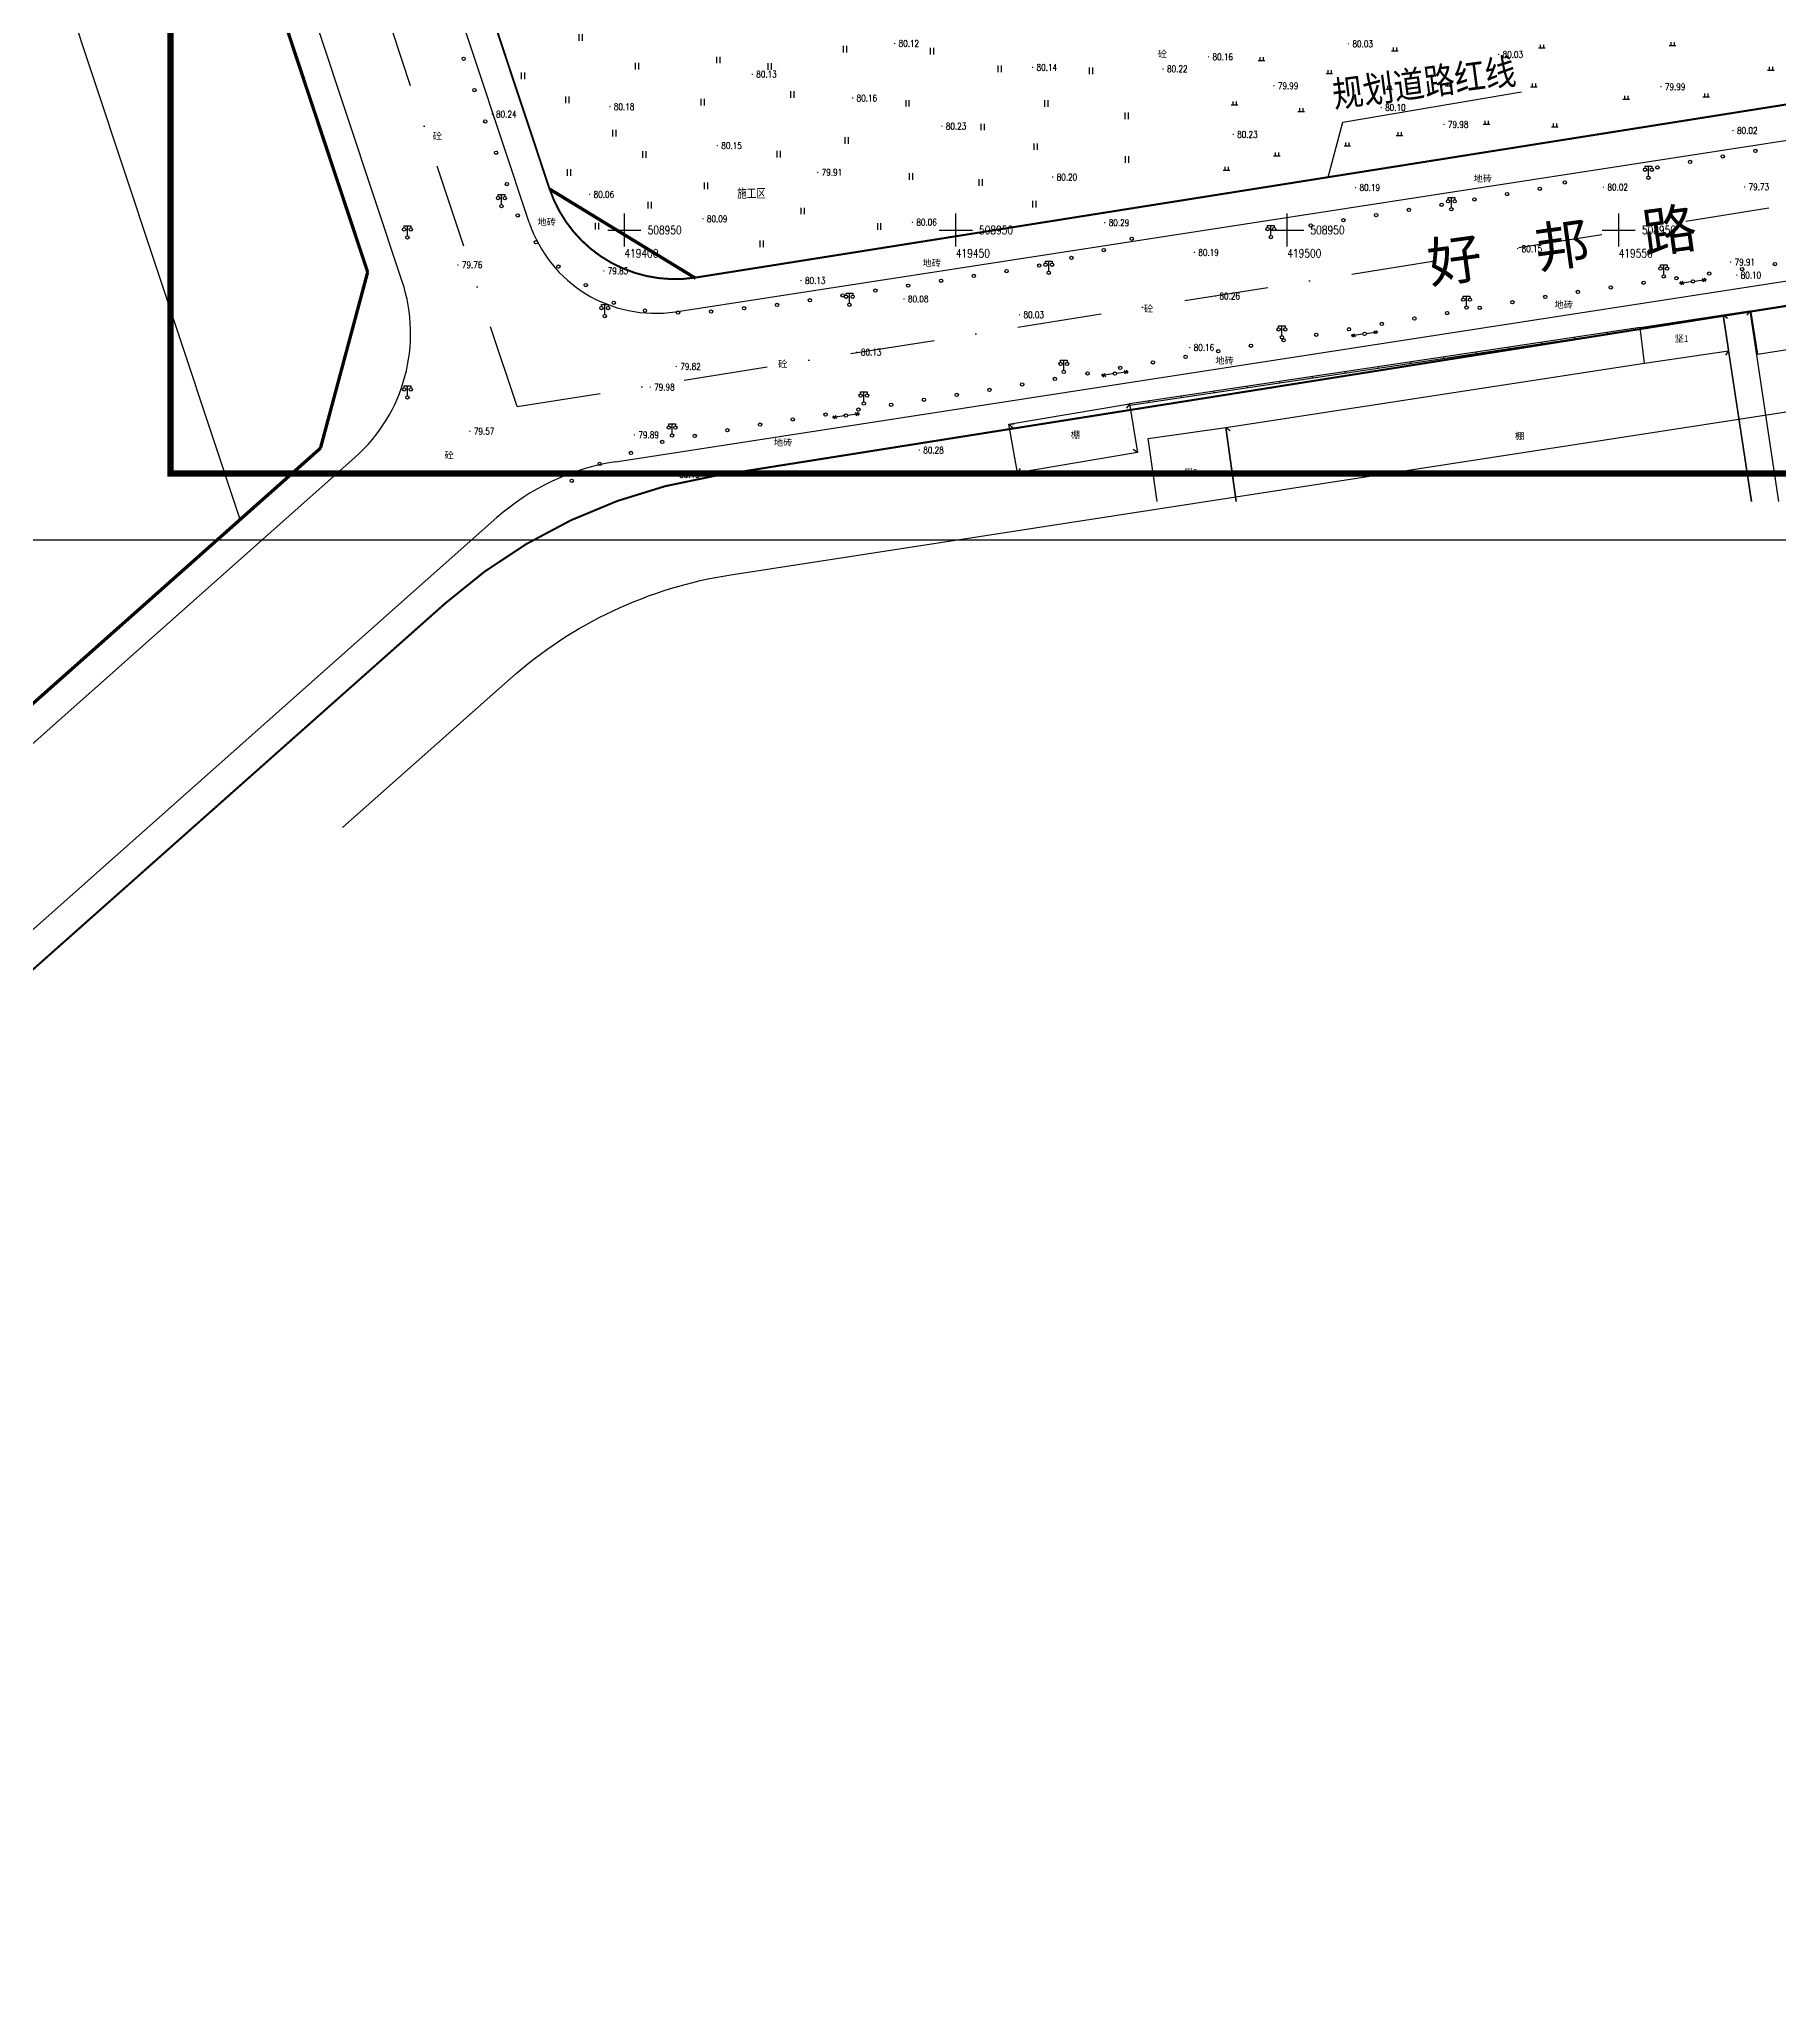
# Model space of a CAD drawing. Header units: millimetres. Extents: x 415847 to 420533, y 507593 to 509769.
# Drawn here: x 419311.7 to 419574.3, y 508682.9 to 508978.8 of the extents above; entities that cross this region are included whole.
import ezdxf
from ezdxf.enums import TextEntityAlignment as Align

# ---------------------------------------------------------------- set-up
doc = ezdxf.new("R2010")
doc.units = ezdxf.units.MM
doc.linetypes.add('DASHDOT', pattern=[25.4, 12.7, -6.35, 0, -6.35])
for name, color, linetype in [('DLDW', 11, 'Continuous'), ('GCD', 1, 'Continuous'), ('GXYZ', 2, 'Continuous'), ('JMD', 6, 'Continuous'), ('PP-COM', 7, 'Continuous'), ('PUB_TITLE', 4, 'Continuous'), ('RD-中线', 1, 'DASHDOT'), ('RD-侧石线', 5, 'Continuous'), ('RD-红线', 7, 'Continuous'), ('TK', 7, 'Continuous'), ('ZBTZ', 3, 'Continuous'), ('ZJ', 7, 'Continuous'), ('地块界限', 132, 'Continuous')]:
    doc.layers.add(name, color=color, linetype=linetype)
doc.styles.add('ht11k', font='simhei.ttf', dxfattribs={"height": 1})
doc.styles.add('ht13k', font='simhei.ttf', dxfattribs={"width": 0.85, "height": 2.4})
doc.styles.add('HZ', font='rs.shx', dxfattribs={"width": 0.8, "bigfont": 'hztxt.shx'})
doc.linetypes.add('1161', pattern='A,0,[149,AAA.SHX,S=0.15,R=0,X=0,Y=0],-1.6', length=1.6)

# ---------------------------------------------------------------- blocks, each defined once
blk = doc.blocks.new('NEW_BLOCK_50')
at = {"color": 0}
for points in [[(-1, 2.9), (-1, 3.5), (1, 3.5), (1, 2.9)], [(0, 0.5), (0, 3.5)]]:
    blk.add_lwpolyline(points, dxfattribs=at)
for centre in [(-1, 2.4), (0, 0), (1, 2.4)]:
    blk.add_circle(centre, 0.5, dxfattribs=at)
blk = doc.blocks.new('gc013a')
at = {"linetype": 'Continuous'}
blk.add_line((0.5, 0), (4, 0), dxfattribs=at)
at = {"linetype": 'Continuous', "flags": 128}
for points in [[(2.88, 0.5), (3.38, 0), (2.88, -0.5)], [(3.5, 0.5), (4, 0), (3.5, -0.5)]]:
    blk.add_lwpolyline(points, dxfattribs=at)
blk = doc.blocks.new('gc170')
at = {"linetype": 'Continuous'}
blk.add_circle((0, 0), 0.5, dxfattribs=at)
blk = doc.blocks.new('gc121')
for p, q in [((-0.5, -1), (-0.5, 1)), ((0.5, -1), (0.5, 1))]:
    blk.add_line(p, q)
blk = doc.blocks.new('gc119')
for p, q in [((-1, 0), (1, 0)), ((-0.5, 1), (-0.5, 0)), ((0.5, 1), (0.5, 0))]:
    blk.add_line(p, q)
blk = doc.blocks.new('acfgw')
at = {"color": 4}
for p, q in [((-5, 0), (5, 0)), ((0, -5), (0, 5))]:
    blk.add_line(p, q, dxfattribs=at)
blk = doc.blocks.new('GC200')
at = {"linetype": 'Continuous', "const_width": 0.2, "flags": 128}
blk.add_lwpolyline([(-0.1, 0, 1), (0.1, 0, 1)], format="xyb", close=True, dxfattribs=at)

msp = doc.modelspace()

# ---------------------------------------------------------------- linework, layer by layer
at = {"color": 0}
msp.add_lwpolyline([(419506.179, 508957.976), (419508.372, 508966.282), (419535.326, 508970.872)], dxfattribs=at)
at = {"linetype": 'Continuous', "flags": 128}
msp.add_lwpolyline([(419458.02, 508920.698), (419476.211, 508923.764), (419477.398, 508916.453), (419459.304, 508913.395)], close=True, dxfattribs=at)
at = {"layer": 'JMD', "linetype": 'Continuous'}
for p, q in [((419565.774, 508937.204), (419566.418, 508936.729)), ((419569.807, 508937.813), (419569.331, 508937.169)), ((419533.439, 508932.315), (419533.476, 508932.068)), ((419538.384, 508933.056), (419538.421, 508932.809)), ((419543.329, 508933.798), (419543.366, 508933.551)), ((419548.273, 508934.539), (419548.31, 508934.292)), ((419513.66, 508929.352), (419513.697, 508929.105)), ((419518.605, 508930.09), (419518.642, 508929.843)), ((419523.55, 508930.832), (419523.587, 508930.585)), ((419528.494, 508931.573), (419528.532, 508931.326)), ((419566.568, 508931.773), (419566.092, 508931.13)), ((419493.879, 508926.4), (419493.916, 508926.153)), ((419498.824, 508927.138), (419498.861, 508926.891)), ((419503.769, 508927.876), (419503.806, 508927.629)), ((419508.715, 508928.614), (419508.752, 508928.367)), ((419476.211, 508923.764), (419475.745, 508923.114)), ((419479.043, 508924.187), (419479.08, 508923.939)), ((419483.988, 508924.925), (419484.025, 508924.677)), ((419488.934, 508925.662), (419488.971, 508925.415)), ((419458.02, 508920.698), (419458.818, 508920.765)), ((419458.02, 508920.698), (419458.633, 508920.183)), ((419490.757, 508920.241), (419491.398, 508919.763)), ((419477.398, 508916.453), (419476.748, 508916.919)), ((419459.304, 508913.395), (419459.765, 508914.048))]:
    msp.add_line(p, q, dxfattribs=at)
at = {"layer": 'JMD', "color": 252}
for points, elevation in [([(419570.939, 508931.256), (419584.791, 508933.437), (419583.791, 508939.79), (419569.939, 508937.609), (419570.939, 508931.256)], 86.485), ([(419553.893, 508929.92), (419553.218, 508935.281), (419565.774, 508937.204), (419566.555, 508931.861)], 82.156)]:
    msp.add_lwpolyline(points, dxfattribs=dict(at, elevation=elevation))
at = {"layer": 'JMD', "color": 7, "linetype": 'Continuous', "elevation": 82.156, "flags": 128}
msp.add_lwpolyline([(419553.218, 508935.281), (419518.056, 508930.008), (419476.211, 508923.764)], dxfattribs=at)
at = {"layer": 'JMD', "linetype": 'Continuous', "elevation": 82.156, "flags": 128}
msp.add_lwpolyline([(419553.255, 508935.034), (419518.093, 508929.761), (419476.248, 508923.517)], dxfattribs=at)
at = {"layer": 'JMD', "color": 252, "linetype": 'Continuous', "flags": 128}
for points, elevation in [([(419570.028, 508909.037), (419565.774, 508937.204), (419569.807, 508937.813), (419574.126, 508909.037)], 81.781), ([(419492.302, 508909.037), (419490.757, 508920.241), (419553.893, 508929.92), (419566.568, 508931.773), (419570.027, 508909.037)], 85.973), ([(419480.385, 508909.037), (419479.019, 508918.545), (419490.757, 508920.241), (419492.302, 508909.037)], 89.527)]:
    msp.add_lwpolyline(points, dxfattribs=dict(at, elevation=elevation))
msp.add_lwpolyline([(419458.02, 508920.698), (419476.211, 508923.764), (419477.398, 508916.453), (419459.304, 508913.395), (419458.02, 508920.698)], close=True, dxfattribs=at)
at = {"layer": 'PP-COM', "color": 7, "ltscale": 100, "const_width": 0.3, "flags": 128}
msp.add_lwpolyline([(419449.504, 509047.926), (419376.474, 509025.467, 0.4207814), (419369.923, 509012.756), (419388.681, 508956.289, 0.3671351), (419410.795, 508942.841), (419593.004, 508971.753, 0.4143335), (419601.313, 508983.201)], format="xyb", dxfattribs=at)
at = {"layer": 'PP-COM', "color": 7, "ltscale": 100, "const_width": 0.3}
msp.add_lwpolyline([(419135.768, 508683.052), (419373.005, 508893.717, -0.1431616), (419413.587, 508912.909), (419781.642, 508971.309, -0.4157538), (419804.545, 508954.587), (419826.116, 508813.868)], format="xyb", dxfattribs=at)
at = {"layer": 'PUB_TITLE', "color": 4}
msp.add_lwpolyline([(419306.529, 508903.276), (419900.529, 508903.276), (419900.529, 509323.276), (419306.529, 509323.276)], close=True, dxfattribs=at)
at = {"layer": 'PUB_TITLE', "color": 4, "const_width": 1}
msp.add_lwpolyline([(419331.529, 508913.276), (419890.529, 508913.276), (419890.529, 509313.276), (419331.529, 509313.276)], close=True, dxfattribs=at)
at = {"layer": 'RD-中线'}
msp.add_line((419383.81, 508923.372), (419809.103, 508990.854), dxfattribs=at)
msp.add_lwpolyline([(419383.811, 508923.371), (419311.749, 509140.468)], dxfattribs=at)
at = {"layer": 'RD-中线', "color": 4}
msp.add_lwpolyline([(419383.811, 508923.371), (419311.749, 509140.468)], dxfattribs=at)
msp.add_lwpolyline([(419383.811, 508923.371), (419311.749, 509140.468)], dxfattribs=at)
at = {"layer": 'RD-侧石线'}
for points in [[(419407.689, 508937.684), (419780.337, 508995.249, 0.413877), (419797.052, 509018.045), (419782.283, 509114.393, 0.1179444), (419757.175, 509176.013), (419704.509, 509249.516)], [(419398.658, 508915.04), (419783.473, 508974.485, -0.4145502), (419806.296, 508957.75), (419832.855, 508784.497)], [(419385.654, 508951.149, 0.3660392), (419407.689, 508937.684, 0.3660392)], [(419359.35, 508915.693, 0.2998156), (419366.477, 508942.262, 0.2998156)], [(419398.658, 508915.04, 0.1442064), (419380.761, 508906.622, 0.1442064)]]:
    msp.add_lwpolyline(points, format="xyb", dxfattribs=at)
for points in [[(419385.654, 508951.149), (419336.772, 509098.412)], [(419366.477, 508942.262), (419316.346, 509093.288)], [(419164.075, 508742.291), (419359.35, 508915.693)], [(419178.018, 508726.588), (419380.761, 508906.622)]]:
    msp.add_lwpolyline(points, dxfattribs=at)
at = {"layer": 'RD-红线', "ltscale": 0.001, "const_width": 0.5, "flags": 128}
for points in [[(419361.272, 508943.658), (419314.565, 509084.371)], [(419175.668, 508758.603), (419354.145, 508917.089)]]:
    msp.add_lwpolyline(points, dxfattribs=at)
for points in [[(419388.726, 508956.177), (419410.761, 508942.712, 0.3660392)], [(419354.145, 508917.089), (419361.272, 508943.658, 0.2998156)]]:
    msp.add_lwpolyline(points, format="xyb", dxfattribs=at)
at = {"layer": '地块界限'}
msp.add_lwpolyline([(419342.048, 508906.347), (419311.428, 508998.593)], dxfattribs=at)
at = {"layer": '地块界限', "flags": 128}
msp.add_lwpolyline([(419357.476, 508859.866), (419382.807, 508882.36, -0.1442064), (419416.043, 508897.995), (419798.288, 508957.042)], format="xyb", dxfattribs=at)

# ---------------------------------------------------------------- block references
at = {"layer": 'DLDW', "xscale": 0.5, "yscale": 0.5}
for p in [(419554.482, 508957.9, 77.923), (419381.445, 508953.622, 77.923), (419524.755, 508953.144, 77.923), (419367.277, 508948.898, 77.923), (419497.522, 508948.942, 77.923), (419464.027, 508943.566, 77.923), (419556.806, 508942.995, 77.923), (419397.039, 508937.032, 77.923), (419433.938, 508938.731, 77.923), (419527.053, 508938.299, 77.923), (419499.19, 508933.821, 77.923), (419466.292, 508928.614, 77.923), (419367.279, 508924.76, 77.923), (419436.121, 508923.826, 77.923), (419407.187, 508919.006, 77.923)]:
    msp.add_blockref('NEW_BLOCK_50', p, dxfattribs=at)
at = {"layer": 'GCD', "color": 252, "linetype": 'Continuous'}
ref = msp.add_blockref('GC200', (419440.766, 508978.147, 80.12), dxfattribs=dict(at, xscale=0.5, yscale=0.5, zscale=0.5))
ref.add_attrib('height', '80.12', dxfattribs={"linetype": 'Continuous', "height": 1, "style": 'HZ', "width": 0.8}).set_placement((419441.366, 508978.147, 80.12), align=Align.MIDDLE_LEFT)
ref = msp.add_blockref('GC200', (419488.123, 508976.122, 80.16), dxfattribs=dict(at, xscale=0.5, yscale=0.5, zscale=0.5))
ref.add_attrib('height', '80.16', dxfattribs={"linetype": 'Continuous', "height": 1, "style": 'HZ', "width": 0.8}).set_placement((419488.723, 508976.122, 80.16), align=Align.MIDDLE_LEFT)
ref = msp.add_blockref('GC200', (419509.237, 508978.09, 80.03), dxfattribs=dict(at, xscale=0.5, yscale=0.5, zscale=0.5))
ref.add_attrib('height', '80.03', dxfattribs={"linetype": 'Continuous', "height": 1, "style": 'HZ', "width": 0.8}).set_placement((419509.837, 508978.09, 80.03), align=Align.MIDDLE_LEFT)
ref = msp.add_blockref('GC200', (419531.887, 508976.489, 80.03), dxfattribs=dict(at, xscale=0.5, yscale=0.5, zscale=0.5))
ref.add_attrib('height', '80.03', dxfattribs={"linetype": 'Continuous', "height": 1, "style": 'HZ', "width": 0.8}).set_placement((419532.487, 508976.489, 80.03), align=Align.MIDDLE_LEFT)
ref = msp.add_blockref('GC200', (419419.287, 508973.505, 80.13), dxfattribs=dict(at, xscale=0.5, yscale=0.5, zscale=0.5))
ref.add_attrib('height', '80.13', dxfattribs={"linetype": 'Continuous', "height": 1, "style": 'HZ', "width": 0.8}).set_placement((419419.887, 508973.505, 80.13), align=Align.MIDDLE_LEFT)
ref = msp.add_blockref('GC200', (419461.582, 508974.54, 80.14), dxfattribs=dict(at, xscale=0.5, yscale=0.5, zscale=0.5))
ref.add_attrib('height', '80.14', dxfattribs={"linetype": 'Continuous', "height": 1, "style": 'HZ', "width": 0.8}).set_placement((419462.182, 508974.54, 80.14), align=Align.MIDDLE_LEFT)
ref = msp.add_blockref('GC200', (419481.261, 508974.3, 80.22), dxfattribs=dict(at, xscale=0.5, yscale=0.5, zscale=0.5))
ref.add_attrib('height', '80.22', dxfattribs={"linetype": 'Continuous', "height": 1, "style": 'HZ', "width": 0.8}).set_placement((419481.861, 508974.3, 80.22), align=Align.MIDDLE_LEFT)
ref = msp.add_blockref('GC200', (419497.985, 508971.762, 79.99), dxfattribs=dict(at, xscale=0.5, yscale=0.5, zscale=0.5))
ref.add_attrib('height', '79.99', dxfattribs={"linetype": 'Continuous', "height": 1, "style": 'HZ', "width": 0.8}).set_placement((419498.585, 508971.762, 79.99), align=Align.MIDDLE_LEFT)
ref = msp.add_blockref('GC200', (419556.375, 508971.616, 79.99), dxfattribs=dict(at, xscale=0.5, yscale=0.5, zscale=0.5))
ref.add_attrib('height', '79.99', dxfattribs={"linetype": 'Continuous', "height": 1, "style": 'HZ', "width": 0.8}).set_placement((419556.975, 508971.616, 79.99), align=Align.MIDDLE_LEFT)
ref = msp.add_blockref('GC200', (419380.044, 508967.477, 80.24), dxfattribs=dict(at, xscale=0.5, yscale=0.5, zscale=0.5))
ref.add_attrib('height', '80.24', dxfattribs={"linetype": 'Continuous', "height": 1, "style": 'HZ', "width": 0.8}).set_placement((419380.644, 508967.477, 80.24), align=Align.MIDDLE_LEFT)
ref = msp.add_blockref('GC200', (419397.81, 508968.604, 80.18), dxfattribs=dict(at, xscale=0.5, yscale=0.5, zscale=0.5))
ref.add_attrib('height', '80.18', dxfattribs={"linetype": 'Continuous', "height": 1, "style": 'HZ', "width": 0.8}).set_placement((419398.41, 508968.604, 80.18), align=Align.MIDDLE_LEFT)
ref = msp.add_blockref('GC200', (419434.433, 508969.901, 80.16), dxfattribs=dict(at, xscale=0.5, yscale=0.5, zscale=0.5))
ref.add_attrib('height', '80.16', dxfattribs={"linetype": 'Continuous', "height": 1, "style": 'HZ', "width": 0.8}).set_placement((419435.033, 508969.901, 80.16), align=Align.MIDDLE_LEFT)
ref = msp.add_blockref('GC200', (419514.167, 508968.481, 80.1), dxfattribs=dict(at, xscale=0.5, yscale=0.5, zscale=0.5))
ref.add_attrib('height', '80.10', dxfattribs={"linetype": 'Continuous', "height": 1, "style": 'HZ', "width": 0.8}).set_placement((419514.767, 508968.481, 80.1), align=Align.MIDDLE_LEFT)
ref = msp.add_blockref('GC200', (419447.891, 508965.664, 80.23), dxfattribs=dict(at, xscale=0.5, yscale=0.5, zscale=0.5))
ref.add_attrib('height', '80.23', dxfattribs={"linetype": 'Continuous', "height": 1, "style": 'HZ', "width": 0.8}).set_placement((419448.491, 508965.664, 80.23), align=Align.MIDDLE_LEFT)
ref = msp.add_blockref('GC200', (419491.844, 508964.433, 80.23), dxfattribs=dict(at, xscale=0.5, yscale=0.5, zscale=0.5))
ref.add_attrib('height', '80.23', dxfattribs={"linetype": 'Continuous', "height": 1, "style": 'HZ', "width": 0.8}).set_placement((419492.444, 508964.433, 80.23), align=Align.MIDDLE_LEFT)
ref = msp.add_blockref('GC200', (419523.634, 508965.936, 79.98), dxfattribs=dict(at, xscale=0.5, yscale=0.5, zscale=0.5))
ref.add_attrib('height', '79.98', dxfattribs={"linetype": 'Continuous', "height": 1, "style": 'HZ', "width": 0.8}).set_placement((419524.234, 508965.936, 79.98), align=Align.MIDDLE_LEFT)
ref = msp.add_blockref('GC200', (419567.251, 508965.009, 80.02), dxfattribs=dict(at, xscale=0.5, yscale=0.5, zscale=0.5))
ref.add_attrib('height', '80.02', dxfattribs={"linetype": 'Continuous', "height": 1, "style": 'HZ', "width": 0.8}).set_placement((419567.851, 508965.009, 80.02), align=Align.MIDDLE_LEFT)
ref = msp.add_blockref('GC200', (419414.019, 508962.73, 80.15), dxfattribs=dict(at, xscale=0.5, yscale=0.5, zscale=0.5))
ref.add_attrib('height', '80.15', dxfattribs={"linetype": 'Continuous', "height": 1, "style": 'HZ', "width": 0.8}).set_placement((419414.619, 508962.73, 80.15), align=Align.MIDDLE_LEFT)
ref = msp.add_blockref('GC200', (419429.169, 508958.709, 79.91), dxfattribs=dict(at, xscale=0.5, yscale=0.5, zscale=0.5))
ref.add_attrib('height', '79.91', dxfattribs={"linetype": 'Continuous', "height": 1, "style": 'HZ', "width": 0.8}).set_placement((419429.769, 508958.709, 79.91), align=Align.MIDDLE_LEFT)
ref = msp.add_blockref('GC200', (419394.763, 508955.383, 80.06), dxfattribs=dict(at, xscale=0.5, yscale=0.5, zscale=0.5))
ref.add_attrib('height', '80.06', dxfattribs={"linetype": 'Continuous', "height": 1, "style": 'HZ', "width": 0.8}).set_placement((419395.363, 508955.383, 80.06), align=Align.MIDDLE_LEFT)
ref = msp.add_blockref('GC200', (419464.617, 508957.984, 80.2), dxfattribs=dict(at, xscale=0.5, yscale=0.5, zscale=0.5))
ref.add_attrib('height', '80.20', dxfattribs={"linetype": 'Continuous', "height": 1, "style": 'HZ', "width": 0.8}).set_placement((419465.217, 508957.984, 80.2), align=Align.MIDDLE_LEFT)
ref = msp.add_blockref('GC200', (419510.304, 508956.412, 80.19), dxfattribs=dict(at, xscale=0.5, yscale=0.5, zscale=0.5))
ref.add_attrib('height', '80.19', dxfattribs={"linetype": 'Continuous', "height": 1, "style": 'HZ', "width": 0.8}).set_placement((419510.904, 508956.412, 80.19), align=Align.MIDDLE_LEFT)
ref = msp.add_blockref('GC200', (419547.703, 508956.462, 80.024), dxfattribs=dict(at, xscale=0.5, yscale=0.5, zscale=0.5))
ref.add_attrib('height', '80.02', dxfattribs={"linetype": 'Continuous', "height": 1, "style": 'HZ', "width": 0.8}).set_placement((419548.303, 508956.462, 80.024), align=Align.MIDDLE_LEFT)
ref = msp.add_blockref('GC200', (419568.993, 508956.507, 79.73), dxfattribs=dict(at, xscale=0.5, yscale=0.5, zscale=0.5))
ref.add_attrib('height', '79.73', dxfattribs={"linetype": 'Continuous', "height": 1, "style": 'HZ', "width": 0.8}).set_placement((419569.593, 508956.507, 79.73), align=Align.MIDDLE_LEFT)
ref = msp.add_blockref('GC200', (419411.85, 508951.691, 80.09), dxfattribs=dict(at, xscale=0.5, yscale=0.5, zscale=0.5))
ref.add_attrib('height', '80.09', dxfattribs={"linetype": 'Continuous', "height": 1, "style": 'HZ', "width": 0.8}).set_placement((419412.45, 508951.691, 80.09), align=Align.MIDDLE_LEFT)
ref = msp.add_blockref('GC200', (419443.448, 508951.175, 80.06), dxfattribs=dict(at, xscale=0.5, yscale=0.5, zscale=0.5))
ref.add_attrib('height', '80.06', dxfattribs={"linetype": 'Continuous', "height": 1, "style": 'HZ', "width": 0.8}).set_placement((419444.048, 508951.175, 80.06), align=Align.MIDDLE_LEFT)
ref = msp.add_blockref('GC200', (419472.472, 508951.113, 80.29), dxfattribs=dict(at, xscale=0.5, yscale=0.5, zscale=0.5))
ref.add_attrib('height', '80.29', dxfattribs={"linetype": 'Continuous', "height": 1, "style": 'HZ', "width": 0.8}).set_placement((419473.072, 508951.113, 80.29), align=Align.MIDDLE_LEFT)
ref = msp.add_blockref('GC200', (419485.984, 508946.631, 80.188), dxfattribs=dict(at, xscale=0.5, yscale=0.5, zscale=0.5))
ref.add_attrib('height', '80.19', dxfattribs={"linetype": 'Continuous', "height": 1, "style": 'HZ', "width": 0.8}).set_placement((419486.584, 508946.631, 80.188), align=Align.MIDDLE_LEFT)
ref = msp.add_blockref('GC200', (419534.764, 508947.189, 80.154), dxfattribs=dict(at, xscale=0.5, yscale=0.5, zscale=0.5))
ref.add_attrib('height', '80.15', dxfattribs={"linetype": 'Continuous', "height": 1, "style": 'HZ', "width": 0.8}).set_placement((419535.364, 508947.189, 80.154), align=Align.MIDDLE_LEFT)
ref = msp.add_blockref('GC200', (419374.886, 508944.745, 79.76), dxfattribs=dict(at, xscale=0.5, yscale=0.5, zscale=0.5))
ref.add_attrib('height', '79.76', dxfattribs={"linetype": 'Continuous', "height": 1, "style": 'HZ', "width": 0.8}).set_placement((419375.486, 508944.745, 79.76), align=Align.MIDDLE_LEFT)
ref = msp.add_blockref('GC200', (419396.892, 508943.841, 79.83), dxfattribs=dict(at, xscale=0.5, yscale=0.5, zscale=0.5))
ref.add_attrib('height', '79.83', dxfattribs={"linetype": 'Continuous', "height": 1, "style": 'HZ', "width": 0.8}).set_placement((419397.492, 508943.841, 79.83), align=Align.MIDDLE_LEFT)
ref = msp.add_blockref('GC200', (419566.879, 508945.175, 79.908), dxfattribs=dict(at, xscale=0.5, yscale=0.5, zscale=0.5))
ref.add_attrib('height', '79.91', dxfattribs={"linetype": 'Continuous', "height": 1, "style": 'HZ', "width": 0.8}).set_placement((419567.479, 508945.175, 79.908), align=Align.MIDDLE_LEFT)
ref = msp.add_blockref('GC200', (419426.654, 508942.38, 80.13), dxfattribs=dict(at, xscale=0.5, yscale=0.5, zscale=0.5))
ref.add_attrib('height', '80.13', dxfattribs={"linetype": 'Continuous', "height": 1, "style": 'HZ', "width": 0.8}).set_placement((419427.254, 508942.38, 80.13), align=Align.MIDDLE_LEFT)
ref = msp.add_blockref('GC200', (419567.806, 508943.2, 80.096), dxfattribs=dict(at, xscale=0.5, yscale=0.5, zscale=0.5))
ref.add_attrib('height', '80.10', dxfattribs={"linetype": 'Continuous', "height": 1, "style": 'HZ', "width": 0.8}).set_placement((419568.406, 508943.2, 80.096), align=Align.MIDDLE_LEFT)
ref = msp.add_blockref('GC200', (419442.183, 508939.6, 80.083), dxfattribs=dict(at, xscale=0.5, yscale=0.5, zscale=0.5))
ref.add_attrib('height', '80.08', dxfattribs={"linetype": 'Continuous', "height": 1, "style": 'HZ', "width": 0.8}).set_placement((419442.783, 508939.6, 80.083), align=Align.MIDDLE_LEFT)
ref = msp.add_blockref('GC200', (419489.172, 508940.036, 80.262), dxfattribs=dict(at, xscale=0.5, yscale=0.5, zscale=0.5))
ref.add_attrib('height', '80.26', dxfattribs={"linetype": 'Continuous', "height": 1, "style": 'HZ', "width": 0.8}).set_placement((419489.772, 508940.036, 80.262), align=Align.MIDDLE_LEFT)
ref = msp.add_blockref('GC200', (419459.61, 508937.221, 80.03), dxfattribs=dict(at, xscale=0.5, yscale=0.5, zscale=0.5))
ref.add_attrib('height', '80.03', dxfattribs={"linetype": 'Continuous', "height": 1, "style": 'HZ', "width": 0.8}).set_placement((419460.21, 508937.221, 80.03), align=Align.MIDDLE_LEFT)
ref = msp.add_blockref('GC200', (419435.08, 508931.582, 80.132), dxfattribs=dict(at, xscale=0.5, yscale=0.5, zscale=0.5))
ref.add_attrib('height', '80.13', dxfattribs={"linetype": 'Continuous', "height": 1, "style": 'HZ', "width": 0.8}).set_placement((419435.68, 508931.582, 80.132), align=Align.MIDDLE_LEFT)
ref = msp.add_blockref('GC200', (419485.288, 508932.277, 80.157), dxfattribs=dict(at, xscale=0.5, yscale=0.5, zscale=0.5))
ref.add_attrib('height', '80.16', dxfattribs={"linetype": 'Continuous', "height": 1, "style": 'HZ', "width": 0.8}).set_placement((419485.888, 508932.277, 80.157), align=Align.MIDDLE_LEFT)
ref = msp.add_blockref('GC200', (419407.839, 508929.421, 79.82), dxfattribs=dict(at, xscale=0.5, yscale=0.5, zscale=0.5))
ref.add_attrib('height', '79.82', dxfattribs={"linetype": 'Continuous', "height": 1, "style": 'HZ', "width": 0.8}).set_placement((419408.439, 508929.421, 79.82), align=Align.MIDDLE_LEFT)
ref = msp.add_blockref('GC200', (419403.896, 508926.313, 79.984), dxfattribs=dict(at, xscale=0.5, yscale=0.5, zscale=0.5))
ref.add_attrib('height', '79.98', dxfattribs={"linetype": 'Continuous', "height": 1, "style": 'HZ', "width": 0.8}).set_placement((419404.496, 508926.313, 79.984), align=Align.MIDDLE_LEFT)
ref = msp.add_blockref('GC200', (419376.688, 508919.643, 79.57), dxfattribs=dict(at, xscale=0.5, yscale=0.5, zscale=0.5))
ref.add_attrib('height', '79.57', dxfattribs={"linetype": 'Continuous', "height": 1, "style": 'HZ', "width": 0.8}).set_placement((419377.288, 508919.643, 79.57), align=Align.MIDDLE_LEFT)
ref = msp.add_blockref('GC200', (419401.515, 508919.105, 79.894), dxfattribs=dict(at, xscale=0.5, yscale=0.5, zscale=0.5))
ref.add_attrib('height', '79.89', dxfattribs={"linetype": 'Continuous', "height": 1, "style": 'HZ', "width": 0.8}).set_placement((419402.115, 508919.105, 79.894), align=Align.MIDDLE_LEFT)
ref = msp.add_blockref('GC200', (419444.482, 508916.805, 80.28), dxfattribs=dict(at, xscale=0.5, yscale=0.5, zscale=0.5))
ref.add_attrib('height', '80.28', dxfattribs={"linetype": 'Continuous', "height": 1, "style": 'HZ', "width": 0.8}).set_placement((419445.082, 508916.805, 80.28), align=Align.MIDDLE_LEFT)
ref = msp.add_blockref('GC200', (419407.669, 508913.126, 80.13), dxfattribs=dict(at, xscale=0.5, yscale=0.5, zscale=0.5))
ref.add_attrib('height', '80.13', dxfattribs={"linetype": 'Continuous', "height": 1, "style": 'HZ', "width": 0.8}).set_placement((419408.269, 508913.126, 80.13), align=Align.MIDDLE_LEFT)
at = {"layer": 'GXYZ', "linetype": 'Continuous'}
for p, xscale, yscale, rotation in [((419561.2, 508942.245), 0.5, 0.5, 189.0590362472016), ((419561.2, 508942.245), 0.5, 0.5, 8.502914061601912), ((419511.656, 508934.346), 0.5, 0.5, 189.0443787701383), ((419511.656, 508934.346), 0.5, 0.5, 9.059036247201593), ((419473.996, 508928.351), 0.4999999999999997, 0.4999999999999997, 188.8690255948612), ((419473.996, 508928.351), 0.5, 0.5, 9.044378770138314), ((419433.43, 508922.021), 0.5000000000000022, 0.5000000000000022, 188.8690255948611), ((419433.43, 508922.021), 0.5, 0.5, 8.86902559486118)]:
    msp.add_blockref('gc013a', p, dxfattribs=dict(at, xscale=xscale, yscale=yscale, rotation=rotation))
at = {"layer": 'GXYZ', "linetype": 'Continuous', "xscale": 0.5, "yscale": 0.5}
for p in [(419561.2, 508942.245), (419511.656, 508934.346), (419473.996, 508928.351), (419433.43, 508922.021)]:
    msp.add_blockref('gc170', p, dxfattribs=at)
at = {"layer": 'TK', "color": 252, "linetype": 'Continuous', "xscale": 0.5, "yscale": 0.5}
for p in [(419400, 508950), (419450, 508950), (419500, 508950), (419550, 508950)]:
    msp.add_blockref('acfgw', p, dxfattribs=at)
at = {"layer": 'ZBTZ', "color": 252, "linetype": 'Continuous', "xscale": 0.5, "yscale": 0.5}
for name, p in [('gc121', (419393.406, 508979.052)), ('gc121', (419433.329, 508977.286)), ('gc121', (419446.412, 508976.979)), ('gc119', (419516.22, 508977.031)), ('gc119', (419538.394, 508977.463)), ('gc119', (419558.098, 508977.846)), ('gc121', (419384.732, 508973.251)), ('gc121', (419401.937, 508974.734)), ('gc121', (419414.216, 508975.652)), ('gc121', (419421.942, 508974.674)), ('gc121', (419456.633, 508974.324)), ('gc121', (419470.432, 508974.018)), ('gc119', (419496.125, 508975.587)), ('gc119', (419506.348, 508973.628)), ('gc119', (419572.94, 508974.107)), ('gc121', (419425.357, 508970.444)), ('gc119', (419515.386, 508971.266)), ('gc119', (419524.354, 508971.752)), ('gc119', (419537.215, 508971.614)), ('gc119', (419563.212, 508970.12)), ('gc121', (419391.399, 508969.648)), ('gc121', (419411.829, 508969.29)), ('gc121', (419442.733, 508969.116)), ('gc121', (419463.686, 508969.072)), ('gc121', (419475.809, 508967.212)), ('gc119', (419492.027, 508968.905)), ('gc119', (419502.107, 508967.863)), ('gc119', (419551.114, 508969.746)), ('gc121', (419398.496, 508964.635)), ('gc121', (419454.078, 508965.542)), ('gc119', (419516.915, 508964.251)), ('gc119', (419530.055, 508965.987)), ('gc119', (419540.344, 508965.571)), ('gc121', (419403.012, 508961.412)), ('gc121', (419423.312, 508961.457)), ('gc121', (419433.534, 508963.499)), ('gc121', (419462.051, 508962.58)), ('gc119', (419498.423, 508961.195)), ('gc119', (419509.059, 508962.723)), ('gc121', (419391.686, 508958.69)), ('gc121', (419475.849, 508960.64)), ('gc119', (419490.845, 508959.041)), ('gc121', (419412.35, 508956.669)), ('gc121', (419443.244, 508958.087)), ('gc121', (419453.771, 508957.168)), ('gc121', (419403.829, 508953.737)), ('gc121', (419426.903, 508952.873)), ('gc121', (419461.847, 508953.885)), ('gc121', (419395.915, 508950.597)), ('gc121', (419438.461, 508950.524)), ('gc121', (419420.738, 508947.931))]:
    msp.add_blockref(name, p, dxfattribs=at)
at = {"layer": 'ZBTZ', "color": 252, "linetype": 'Continuous'}
for p, xscale, yscale, rotation in [((419375.753, 508975.85), 0.5, 0.5, 289.0300013783802), ((419377.383, 508971.123), 0.5, 0.5, 289.0300013783802), ((419379.014, 508966.397), 0.5, 0.5, 289.0300013783802), ((419380.644, 508961.67), 0.5, 0.5, 289.0300013783802), ((419570.623, 508961.943), 0.5, 0.5, 9.559832713404965), ((419555.831, 508959.452), 0.5, 0.5, 9.559832713404965), ((419560.761, 508960.282), 0.5, 0.5, 9.559832713404965), ((419565.692, 508961.113), 0.5, 0.5, 9.559832713404965), ((419382.274, 508956.943), 0.5, 0.5, 289.0300013783802), ((419538.095, 508956.23), 0.4999999999999997, 0.4999999999999997, 9.243549810114654), ((419541.853, 508957.196), 0.5, 0.5, 19.19692528672466), ((419518.351, 508953.039), 0.4999999999999997, 0.4999999999999997, 8.94082383559217), ((419523.289, 508953.821), 0.4999999999999997, 0.4999999999999997, 9.243549810114654), ((419528.225, 508954.624), 0.4999999999999997, 0.4999999999999997, 9.243549810114654), ((419533.16, 508955.427), 0.4999999999999997, 0.4999999999999997, 9.243549810114654), ((419383.905, 508952.217), 0.5, 0.5, 289.0300013783802), ((419503.533, 508950.707), 0.4999999999999997, 0.4999999999999997, 8.94082383559217), ((419508.473, 508951.484), 0.4999999999999997, 0.4999999999999997, 8.94082383559217), ((419513.412, 508952.261), 0.4999999999999997, 0.4999999999999997, 8.94082383559217), ((419386.645, 508948.157), 0.5, 0.5, 312.9551561405832), ((419472.31, 508946.969), 0.4999999999999997, 0.4999999999999997, 13.43277225275409), ((419476.533, 508948.696), 0.4999999999999997, 0.4999999999999997, 13.43277225275409), ((419390.052, 508944.497), 0.5, 0.5, 312.9551561405832), ((419457.657, 508943.812), 0.5, 0.5, 8.43264006963046), ((419462.583, 508944.646), 0.4999999999999997, 0.4999999999999997, 13.43277225275409), ((419467.446, 508945.807), 0.4999999999999997, 0.4999999999999997, 13.43277225275409), ((419568.615, 508944.119), 0.5, 0.5, 187.9463920419487), ((419573.56, 508944.857), 0.5, 0.5, 188.8635360357349), ((419394.174, 508941.702), 0.5, 0.5, 327.8150958055367), ((419437.873, 508940.879), 0.5, 0.5, 8.43264006963046), ((419442.819, 508941.612), 0.5, 0.5, 8.43264006963046), ((419447.765, 508942.345), 0.5, 0.5, 8.43264006963046), ((419452.711, 508943.078), 0.5, 0.5, 8.43264006963046), ((419543.855, 508940.663), 0.5, 0.5, 187.9463920419487), ((419548.807, 508941.354), 0.5, 0.5, 187.9463920419487), ((419553.759, 508942.045), 0.5, 0.5, 187.9463920419487), ((419558.711, 508942.736), 0.5, 0.5, 187.9463920419487), ((419563.663, 508943.428), 0.5, 0.5, 187.9463920419487), ((419398.406, 508939.038), 0.5, 0.5, 327.8150958055367), ((419403.109, 508937.842), 0.4999999999999997, 0.4999999999999997, 356.5662157568392), ((419413.082, 508937.706), 0.5, 0.5, 5.737252190810295), ((419418.057, 508938.206), 0.5, 0.5, 5.737252190810295), ((419423.032, 508938.706), 0.5, 0.5, 5.737252190810295), ((419427.981, 508939.412), 0.5, 0.5, 8.43264006963046), ((419432.927, 508940.145), 0.5, 0.5, 8.43264006963046), ((419529.044, 508938.29), 0.5, 0.5, 189.3888076081689), ((419533.977, 508939.106), 0.5, 0.5, 189.3888076081689), ((419538.91, 508939.921), 0.5, 0.5, 189.3888076081689), ((419408.1, 508937.543), 0.4999999999999997, 0.4999999999999997, 356.5662157568392), ((419509.312, 508935.027), 0.5, 0.5, 189.3888076081689), ((419514.245, 508935.843), 0.5, 0.5, 189.3888076081689), ((419519.178, 508936.659), 0.5, 0.5, 189.3888076081689), ((419524.111, 508937.474), 0.5, 0.5, 189.3888076081689), ((419494.52, 508932.542), 0.5, 0.5, 189.5837195797788), ((419499.45, 508933.374), 0.5, 0.5, 189.5837195797788), ((419504.38, 508934.207), 0.5, 0.5, 189.5837195797788), ((419474.799, 508929.212), 0.5, 0.5, 189.5837195797788), ((419479.729, 508930.045), 0.5, 0.5, 189.5837195797788), ((419484.659, 508930.877), 0.5, 0.5, 189.5837195797788), ((419489.589, 508931.709), 0.5, 0.5, 189.5837195797788), ((419455.078, 508925.882), 0.5, 0.5, 189.5837195797788), ((419460.008, 508926.715), 0.5, 0.5, 189.5837195797788), ((419464.938, 508927.547), 0.5, 0.5, 189.5837195797788), ((419469.869, 508928.38), 0.5, 0.5, 189.5837195797788), ((419435.3, 508922.913), 0.5, 0.5, 188.5073093681542), ((419440.245, 508923.653), 0.5, 0.5, 188.5073093681542), ((419445.19, 508924.393), 0.5, 0.5, 188.5073093681542), ((419450.135, 508925.132), 0.5, 0.5, 188.5073093681542), ((419420.47, 508920.664), 0.5, 0.5, 189.8326268442954), ((419425.41, 508921.434), 0.5, 0.5, 188.5073093681542), ((419430.355, 508922.174), 0.5, 0.5, 188.5073093681542), ((419405.707, 508918.037), 0.4999999999999999, 0.4999999999999999, 199.3431886276688), ((419410.616, 508918.956), 0.5, 0.5, 189.8326268442954), ((419415.543, 508919.81), 0.5, 0.5, 189.8326268442954), ((419396.271, 508914.725), 0.4999999999999999, 0.4999999999999999, 199.3431886276688), ((419400.989, 508916.381), 0.4999999999999999, 0.4999999999999999, 199.3431886276688), ((419392.05, 508912.193), 0.5, 0.5, 219.7921192178073)]:
    msp.add_blockref('gc170', p, dxfattribs=dict(at, xscale=xscale, yscale=yscale, rotation=rotation))

# ---------------------------------------------------------------- texts
at = {"layer": 'TK', "color": 0, "linetype": 'Continuous', "style": 'ht13k', "width": 0.85}
msp.add_text('规划道路红线', height=4, rotation=7.48327, dxfattribs=at).set_placement((419520.884, 508970.254, 82.795), align=Align.CENTER)
at = {"layer": 'TK', "color": 252, "linetype": 'Continuous', "style": 'HZ', "width": 0.8}
for s, p in [('508950', (419403.5, 508949.375)), ('508950', (419453.5, 508949.375)), ('508950', (419503.5, 508949.375)), ('508950', (419553.5, 508949.375)), ('419400', (419400, 508945.875)), ('419450', (419450, 508945.875)), ('419500', (419500, 508945.875)), ('419550', (419550, 508945.875))]:
    msp.add_text(s, height=1.25, dxfattribs=at).set_placement(p)
at = {"layer": 'ZJ', "linetype": 'Continuous', "style": 'ht11k'}
for s, p in [('砼', (419481.872, 508976.58, -54.68)), ('砼', (419372.49, 508964.19, -54.68)), ('地砖', (419530.906, 508957.766)), ('地砖', (419389.676, 508951.211)), ('地砖', (419447.767, 508945.019)), ('砼', (419479.775, 508938.131, -54.68)), ('地砖', (419543.111, 508938.743)), ('坚1', (419560.515, 508933.632)), ('砼', (419424.577, 508929.803, -54.68)), ('地砖', (419491.939, 508930.309)), ('地砖', (419425.344, 508917.957)), ('棚', (419468.727, 508919.116, -54.68)), ('棚', (419535.761, 508918.937, -54.68)), ('砼', (419374.28, 508916.028, -54.68)), ('坚2', (419486.493, 508913.464))]:
    msp.add_text(s, height=1, dxfattribs=at).set_placement(p, align=Align.MIDDLE_RIGHT)
at = {"layer": 'ZJ', "linetype": 'Continuous', "style": 'HZ', "width": 0.8}
msp.add_text('施工区', height=1.5, dxfattribs=at).set_placement((419419.182, 508955.575, 925031), align=Align.MIDDLE)
at = {"layer": 'ZJ', "linetype": '1161', "style": 'ht11k'}
msp.add_text('好  邦  路', height=6, rotation=7.85115, dxfattribs=at).set_placement((419541.438, 508947.818, -7.276), align=Align.MIDDLE)

doc.saveas('drawing.dxf')
